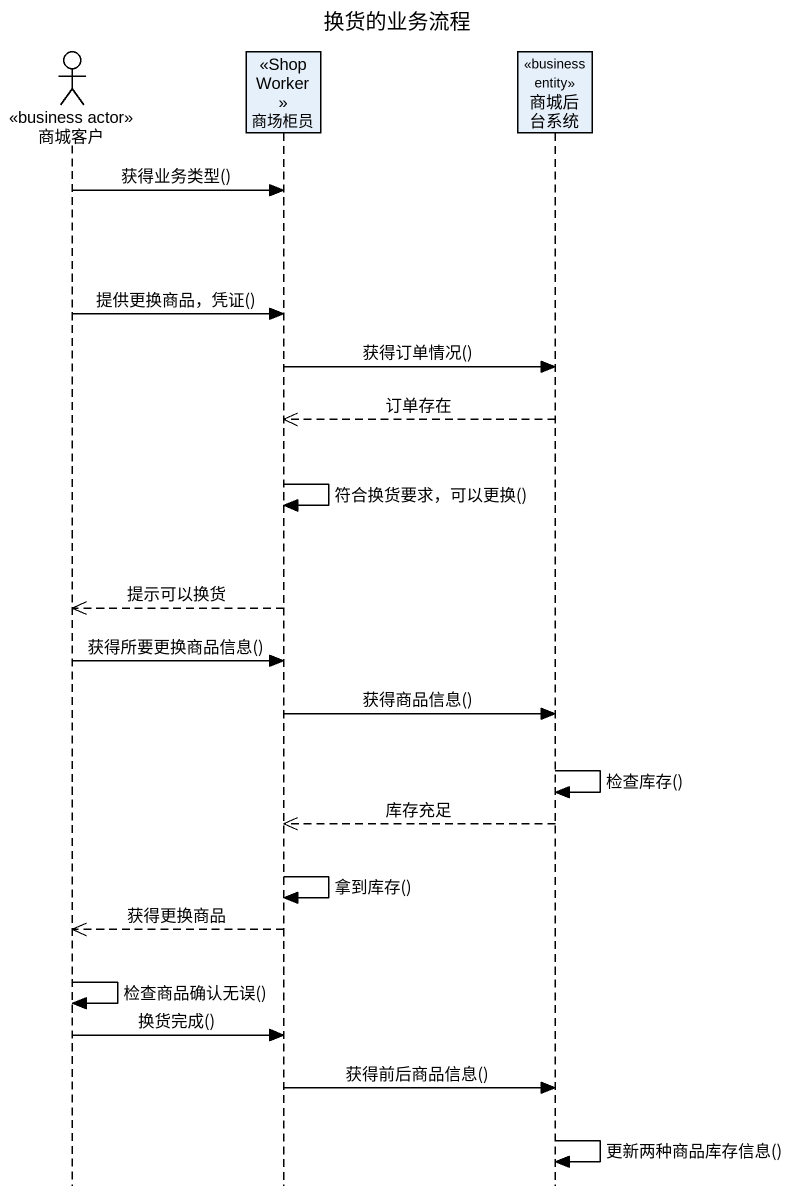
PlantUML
@startuml
title 换货的业务流程
hide footbox
actor 商城客户 <<business actor>>
participant 商场柜员 <<ShopWorker>>
participant 商城后台系统 <<business entity>>

商城客户 -> 商场柜员 : 获得业务类型()
商城客户 -> 商场柜员 : 提供更换商品，凭证()
商场柜员 -> 商城后台系统 : 获得订单情况()
商城后台系统 -->> 商场柜员 : 订单存在
商场柜员 -> 商场柜员 : 符合换货要求，可以更换()
商场柜员 -->> 商城客户 : 提示可以换货
商城客户 -> 商场柜员 : 获得所要更换商品信息()
商场柜员 -> 商城后台系统 : 获得商品信息()
商城后台系统 -> 商城后台系统 : 检查库存()
商城后台系统 -->> 商场柜员 : 库存充足
商场柜员 -> 商场柜员 : 拿到库存()
商场柜员 -->> 商城客户 : 获得更换商品
商城客户 -> 商城客户 : 检查商品确认无误()
商城客户 -> 商场柜员 : 换货完成()
商场柜员 -> 商城后台系统 : 获得前后商品信息()
商城后台系统 -> 商城后台系统 : 更新两种商品库存信息()
@enduml
